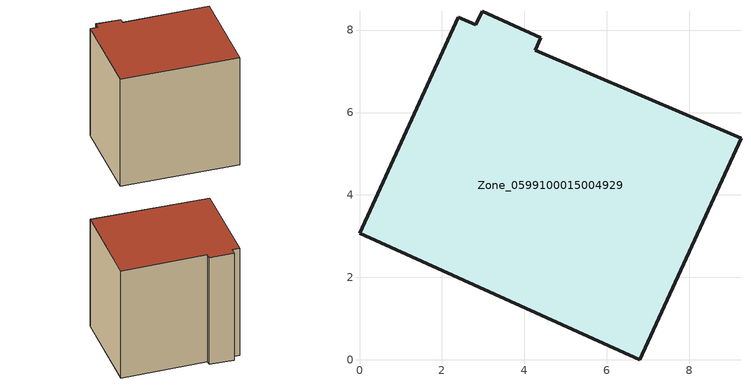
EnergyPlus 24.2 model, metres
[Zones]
Zone_0599100015004929
 floor ground (C_G): 6.8,0 0,3.07 2.39,8.31 2.82,8.13 2.98,8.46 4.4,7.81 4.26,7.52 9.25,5.38 z0.8
 wall outside (C_F): 0,3.07 6.8,0 9.25,5.38 4.26,7.52 4.4,7.81 2.98,8.46 2.82,8.13 2.39,8.31 0,3.07 z0.8:8.36
 roof outside (C_R): 4.4,7.81 2.98,8.46 2.82,8.13 2.39,8.31 0,3.07 6.8,0 9.25,5.38 4.26,7.52 z8.36
[BUILDING]
Pand.0599100015004929: North Axis=0; Terrain=City; Loads Convergence Tolerance Value=0.04; Temperature Convergence Tolerance Value=0.4; Solar Distribution=FullExterior; Maximum Number of Warmup Days=25; Minimum Number of Warmup Days=1
[Site:Location]
Rotterdam.The.Hague.AP_ZH_NLD Design_Conditions: Latitude=51.96; Longitude=4.45; Time Zone=1; Elevation=-4.5
[SITE:GROUNDTEMPERATURE:BUILDINGSURFACE]
18, 18, 18, 18, 18, 18, 18, 18, 18, 18, 18, 18
[MATERIAL] Thermal Absorptance=0.9; Solar Absorptance=0.7; Visible Absorptance=0.7
Name | Roughness | Thickness | Conductivity | Density | Specific Heat
G.TC.1946-1964 | MediumSmooth | 0.15 | 1 | 540 | 1210
F.TC.1946-1964 | Rough | 0.3 | 0.857143 | 1920 | 840
R.TC.1946-1964 | MediumRough | 0.2 | 0.235294 | 1500 | 1000
[CONSTRUCTION]
C_G: G.TC.1946-1964
C_F: F.TC.1946-1964
C_R: R.TC.1946-1964
[ZONE]
Zone_0599100015004929: Type=1; Multiplier=1; Ceiling Height=Autocalculate; Volume=Autocalculate; Floor Area=autocalculate; Part of Total Floor Area=Yes
[ZONEINFILTRATION:DESIGNFLOWRATE]
Infil_Zone_0599100015004929: Zone or ZoneList or Space or SpaceList=Zone_0599100015004929; Schedule=AlwaysOn; Design Flow Rate Calculation Method=Flow/Area; Flow Rate per Floor Area=0.003; Constant Term Coefficient=1; Temperature Term Coefficient=0; Velocity Term Coefficient=0; Velocity Squared Term Coefficient=0
[HVACTEMPLATE:ZONE:IDEALLOADSAIRSYSTEM]
Zone_0599100015004929: Maximum Heating Supply Air Temperature=50; Minimum Cooling Supply Air Temperature=13; Maximum Heating Supply Air Humidity Ratio=0.0156; Minimum Cooling Supply Air Humidity Ratio=0.0077; Heating Limit=NoLimit; Cooling Limit=NoLimit; Dehumidification Control Type=ConstantSensibleHeatRatio; Cooling Sensible Heat Ratio=0.7; Dehumidification Setpoint=60; Humidification Control Type=None; Humidification Setpoint=30; Outdoor Air Method=None; Outdoor Air Flow Rate per Person=0.00944; Outdoor Air Flow Rate per Zone Floor Area=0; Outdoor Air Flow Rate per Zone=0; Demand Controlled Ventilation Type=None; Outdoor Air Economizer Type=NoEconomizer; Heat Recovery Type=None; Sensible Heat Recovery Effectiveness=0.7; Latent Heat Recovery Effectiveness=0.65
[ZONECONTROL:THERMOSTAT]
ThermostatControl_Zone_0599100015004929: Zone or ZoneList=Zone_0599100015004929; Control Type Schedule=DualSetpointControlType; Control 1=Thermostat_Zone_0599100015004929; Temperature Difference Between Cutout And Setpoint=0
[THERMOSTATSETPOINT:DUALSETPOINT]
Thermostat_Zone_0599100015004929: Heating Setpoint Temperature Schedule=HeatingSetpoint_Zone_0599100015004929; Cooling Setpoint Temperature Schedule=CoolingSetpoint_Zone_0599100015004929
[SCHEDULE:COMPACT]
HeatingSetpoint_Zone_0599100015004929: Through: 12/31, For: AllDays, Until: 24:00, 21
CoolingSetpoint_Zone_0599100015004929: Through: 12/31, For: AllDays, Until: 24:00, 24
DualSetpointControlType: Through: 12/31, For: AllDays, Until: 24:00, 4
AlwaysOn: Through: 12/31, For: AllDays, Until: 24:00, 1
